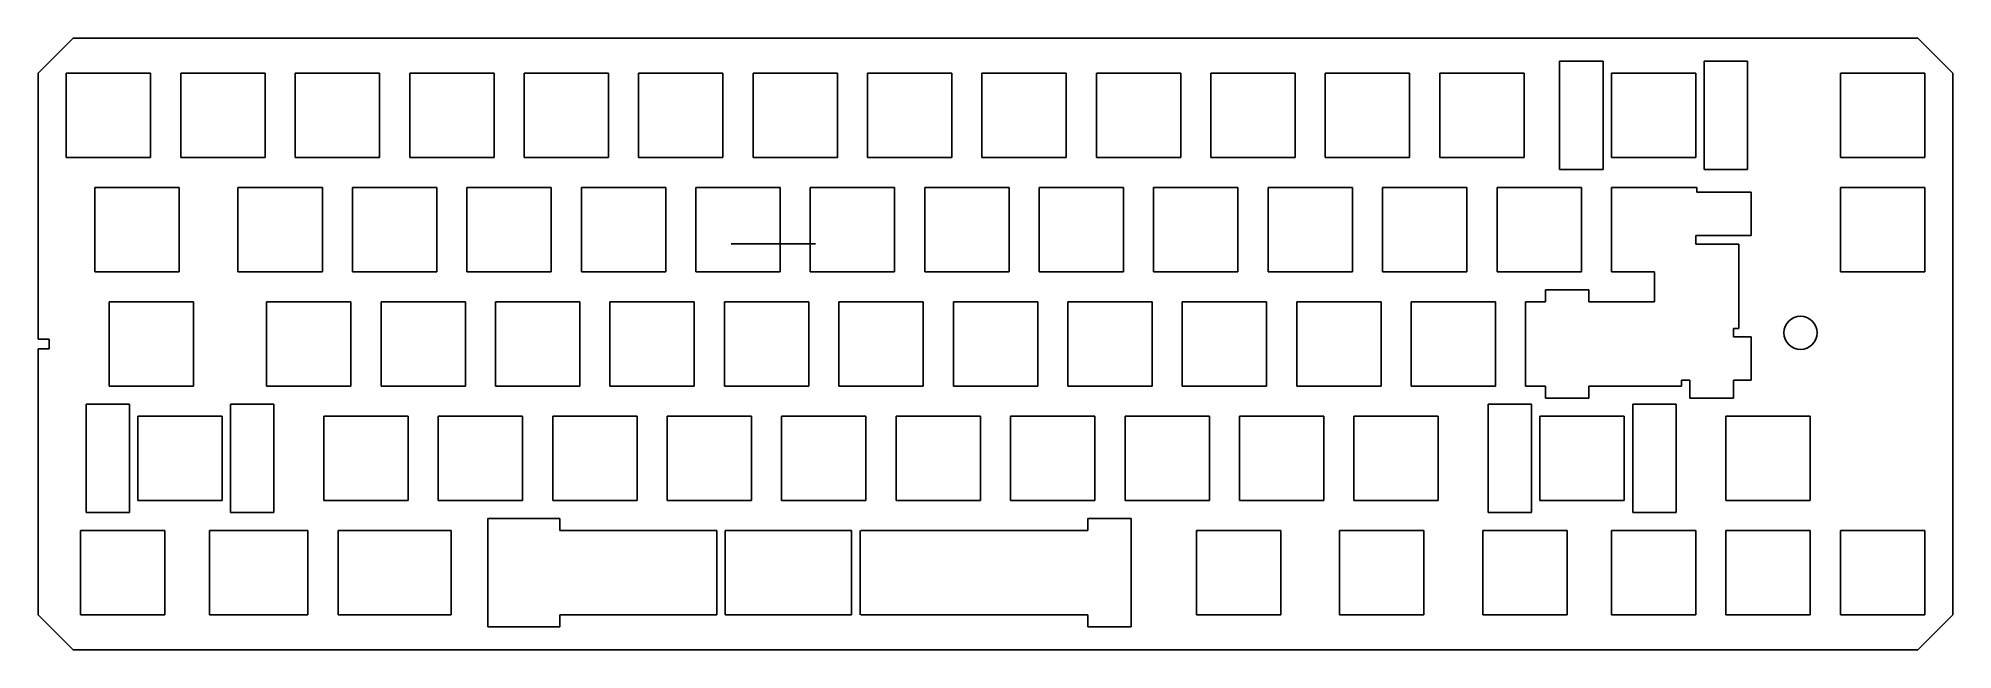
# Model space of a CAD drawing. Header units: millimetres. Extents: x -1 to 316, y -3 to 99.
import ezdxf

# ---------------------------------------------------------------- set-up
doc = ezdxf.new("R2010")
doc.units = ezdxf.units.MM

msp = doc.modelspace()

# ---------------------------------------------------------------- linework, layer by layer
at = {"color": 7, "linetype": 'Continuous'}
for p, q in [((4.42, 98.61), (-1.38, 92.81)), ((310.62, 98.61), (4.42, 98.61)), ((316.42, 92.81), (310.62, 98.61)), ((-1.38, 92.81), (-1.38, 48.61)), ((17.27, 92.81), (3.27, 92.81)), ((3.27, 92.81), (3.27, 78.81)), ((17.27, 78.81), (17.27, 92.81)), ((36.27, 92.81), (22.27, 92.81)), ((22.27, 92.81), (22.27, 78.81)), ((36.27, 78.81), (36.27, 92.81)), ((55.27, 92.81), (41.27, 92.81)), ((41.27, 92.81), (41.27, 78.81)), ((55.27, 78.81), (55.27, 92.81)), ((74.27, 92.81), (60.27, 92.81)), ((60.27, 92.81), (60.27, 78.81)), ((74.27, 78.81), (74.27, 92.81)), ((93.27, 92.81), (79.27, 92.81)), ((79.27, 92.81), (79.27, 78.81)), ((93.27, 78.81), (93.27, 92.81)), ((112.27, 92.81), (98.27, 92.81)), ((98.27, 92.81), (98.27, 78.81)), ((112.27, 78.81), (112.27, 92.81)), ((131.27, 92.81), (117.27, 92.81)), ((117.27, 92.81), (117.27, 78.81)), ((131.27, 78.81), (131.27, 92.81)), ((150.27, 92.81), (136.27, 92.81)), ((136.27, 92.81), (136.27, 78.81)), ((150.27, 78.81), (150.27, 92.81)), ((169.27, 92.81), (155.27, 92.81)), ((155.27, 92.81), (155.27, 78.81)), ((169.27, 78.81), (169.27, 92.81)), ((188.27, 92.81), (174.27, 92.81)), ((174.27, 92.81), (174.27, 78.81)), ((188.27, 78.81), (188.27, 92.81)), ((207.27, 92.81), (193.27, 92.81)), ((193.27, 92.81), (193.27, 78.81)), ((207.27, 78.81), (207.27, 92.81)), ((226.27, 92.81), (212.27, 92.81)), ((212.27, 92.81), (212.27, 78.81)), ((226.27, 78.81), (226.27, 92.81)), ((245.27, 92.81), (231.27, 92.81)), ((231.27, 92.81), (231.27, 78.81)), ((245.27, 78.81), (245.27, 92.81)), ((273.77, 92.81), (259.77, 92.81)), ((259.77, 92.81), (259.77, 88.11)), ((273.77, 88.11), (273.77, 92.81)), ((311.77, 92.81), (297.77, 92.81)), ((297.77, 92.81), (297.77, 78.81)), ((311.77, 78.81), (311.77, 92.81)), ((316.42, 2.81), (316.42, 92.81)), ((259.77, 83.51), (259.77, 78.81)), ((273.77, 78.81), (273.77, 83.51)), ((3.27, 78.81), (17.27, 78.81)), ((22.27, 78.81), (36.27, 78.81)), ((41.27, 78.81), (55.27, 78.81)), ((60.27, 78.81), (74.27, 78.81)), ((79.27, 78.81), (93.27, 78.81)), ((98.27, 78.81), (112.27, 78.81)), ((117.27, 78.81), (131.27, 78.81)), ((136.27, 78.81), (150.27, 78.81)), ((155.27, 78.81), (169.27, 78.81)), ((174.27, 78.81), (188.27, 78.81)), ((193.27, 78.81), (207.27, 78.81)), ((212.27, 78.81), (226.27, 78.81)), ((231.27, 78.81), (245.27, 78.81)), ((259.77, 78.81), (273.77, 78.81)), ((297.77, 78.81), (311.77, 78.81)), ((22.02, 73.81), (8.02, 73.81)), ((8.02, 73.81), (8.02, 59.81)), ((22.02, 59.81), (22.02, 73.81)), ((45.77, 73.81), (31.77, 73.81)), ((31.77, 73.81), (31.77, 59.81)), ((45.77, 59.81), (45.77, 73.81)), ((64.77, 73.81), (50.77, 73.81)), ((50.77, 73.81), (50.77, 59.81)), ((64.77, 59.81), (64.77, 73.81)), ((83.77, 73.81), (69.77, 73.81)), ((69.77, 73.81), (69.77, 59.81)), ((83.77, 59.81), (83.77, 73.81)), ((102.77, 73.81), (88.77, 73.81)), ((88.77, 73.81), (88.77, 59.81)), ((102.77, 59.81), (102.77, 73.81)), ((121.77, 73.81), (107.77, 73.81)), ((107.77, 73.81), (107.77, 59.81)), ((121.77, 59.81), (121.77, 73.81)), ((140.77, 73.81), (126.77, 73.81)), ((126.77, 73.81), (126.77, 59.81)), ((140.77, 59.81), (140.77, 73.81)), ((159.77, 73.81), (145.77, 73.81)), ((145.77, 73.81), (145.77, 59.81)), ((159.77, 59.81), (159.77, 73.81)), ((178.77, 73.81), (164.77, 73.81)), ((164.77, 73.81), (164.77, 59.81)), ((178.77, 59.81), (178.77, 73.81)), ((197.77, 73.81), (183.77, 73.81)), ((183.77, 73.81), (183.77, 59.81)), ((197.77, 59.81), (197.77, 73.81)), ((216.77, 73.81), (202.77, 73.81)), ((202.77, 73.81), (202.77, 59.81)), ((216.77, 59.81), (216.77, 73.81)), ((235.77, 73.81), (221.77, 73.81)), ((221.77, 73.81), (221.77, 59.81)), ((235.77, 59.81), (235.77, 73.81)), ((254.77, 73.81), (240.77, 73.81)), ((240.77, 73.81), (240.77, 59.81)), ((254.77, 59.81), (254.77, 73.81)), ((311.77, 73.81), (297.77, 73.81)), ((297.77, 73.81), (297.77, 59.81)), ((311.77, 59.81), (311.77, 73.81)), ((280.94, 64.41), (276.24, 64.41)), ((280.94, 50.41), (280.94, 64.41)), ((8.02, 59.81), (22.02, 59.81)), ((31.77, 59.81), (45.77, 59.81)), ((50.77, 59.81), (64.77, 59.81)), ((69.77, 59.81), (83.77, 59.81)), ((88.77, 59.81), (102.77, 59.81)), ((107.77, 59.81), (121.77, 59.81)), ((126.77, 59.81), (140.77, 59.81)), ((145.77, 59.81), (159.77, 59.81)), ((164.77, 59.81), (178.77, 59.81)), ((183.77, 59.81), (197.77, 59.81)), ((202.77, 59.81), (216.77, 59.81)), ((221.77, 59.81), (235.77, 59.81)), ((240.77, 59.81), (254.77, 59.81)), ((297.77, 59.81), (311.77, 59.81)), ((24.39, 54.81), (10.39, 54.81)), ((10.39, 54.81), (10.39, 40.81)), ((24.39, 40.81), (24.39, 54.81)), ((50.52, 54.81), (36.52, 54.81)), ((36.52, 54.81), (36.52, 40.81)), ((50.52, 40.81), (50.52, 54.81)), ((69.52, 54.81), (55.52, 54.81)), ((55.52, 54.81), (55.52, 40.81)), ((69.52, 40.81), (69.52, 54.81)), ((88.52, 54.81), (74.52, 54.81)), ((74.52, 54.81), (74.52, 40.81)), ((88.52, 40.81), (88.52, 54.81)), ((107.52, 54.81), (93.52, 54.81)), ((93.52, 54.81), (93.52, 40.81)), ((107.52, 40.81), (107.52, 54.81)), ((126.52, 54.81), (112.52, 54.81)), ((112.52, 54.81), (112.52, 40.81)), ((126.52, 40.81), (126.52, 54.81)), ((145.52, 54.81), (131.52, 54.81)), ((131.52, 54.81), (131.52, 40.81)), ((145.52, 40.81), (145.52, 54.81)), ((164.52, 54.81), (150.52, 54.81)), ((150.52, 54.81), (150.52, 40.81)), ((164.52, 40.81), (164.52, 54.81)), ((183.52, 54.81), (169.52, 54.81)), ((169.52, 54.81), (169.52, 40.81)), ((183.52, 40.81), (183.52, 54.81)), ((202.52, 54.81), (188.52, 54.81)), ((188.52, 54.81), (188.52, 40.81)), ((202.52, 40.81), (202.52, 54.81)), ((221.52, 54.81), (207.52, 54.81)), ((207.52, 54.81), (207.52, 40.81)), ((221.52, 40.81), (221.52, 54.81)), ((240.52, 54.81), (226.52, 54.81)), ((226.52, 54.81), (226.52, 40.81)), ((240.52, 40.81), (240.52, 54.81)), ((-1.38, 48.61), (0.42, 48.61)), ((0.42, 48.61), (0.42, 47.01)), ((-1.38, 47.01), (-1.38, 2.81)), ((0.42, 47.01), (-1.38, 47.01)), ((10.39, 40.81), (24.39, 40.81)), ((36.52, 40.81), (50.52, 40.81)), ((55.52, 40.81), (69.52, 40.81)), ((74.52, 40.81), (88.52, 40.81)), ((93.52, 40.81), (107.52, 40.81)), ((112.52, 40.81), (126.52, 40.81)), ((131.52, 40.81), (145.52, 40.81)), ((150.52, 40.81), (164.52, 40.81)), ((169.52, 40.81), (183.52, 40.81)), ((188.52, 40.81), (202.52, 40.81)), ((207.52, 40.81), (221.52, 40.81)), ((226.52, 40.81), (240.52, 40.81)), ((29.14, 35.81), (15.14, 35.81)), ((15.14, 35.81), (15.14, 31.11)), ((29.14, 31.11), (29.14, 35.81)), ((60.02, 35.81), (46.02, 35.81)), ((46.02, 35.81), (46.02, 21.81)), ((60.02, 21.81), (60.02, 35.81)), ((79.02, 35.81), (65.02, 35.81)), ((65.02, 35.81), (65.02, 21.81)), ((79.02, 21.81), (79.02, 35.81)), ((98.02, 35.81), (84.02, 35.81)), ((84.02, 35.81), (84.02, 21.81)), ((98.02, 21.81), (98.02, 35.81)), ((117.02, 35.81), (103.02, 35.81)), ((103.02, 35.81), (103.02, 21.81)), ((117.02, 21.81), (117.02, 35.81)), ((136.02, 35.81), (122.02, 35.81)), ((122.02, 35.81), (122.02, 21.81)), ((136.02, 21.81), (136.02, 35.81)), ((155.02, 35.81), (141.02, 35.81)), ((141.02, 35.81), (141.02, 21.81)), ((155.02, 21.81), (155.02, 35.81)), ((174.02, 35.81), (160.02, 35.81)), ((160.02, 35.81), (160.02, 21.81)), ((174.02, 21.81), (174.02, 35.81)), ((193.02, 35.81), (179.02, 35.81)), ((179.02, 35.81), (179.02, 21.81)), ((193.02, 21.81), (193.02, 35.81)), ((212.02, 35.81), (198.02, 35.81)), ((198.02, 35.81), (198.02, 21.81)), ((212.02, 21.81), (212.02, 35.81)), ((231.02, 35.81), (217.02, 35.81)), ((217.02, 35.81), (217.02, 21.81)), ((231.02, 21.81), (231.02, 35.81)), ((261.89, 35.81), (247.89, 35.81)), ((247.89, 35.81), (247.89, 31.11)), ((261.89, 31.11), (261.89, 35.81)), ((292.77, 35.81), (278.77, 35.81)), ((278.77, 35.81), (278.77, 21.81)), ((292.77, 21.81), (292.77, 35.81)), ((15.14, 26.51), (15.14, 21.81)), ((29.14, 21.81), (29.14, 26.51)), ((247.89, 26.51), (247.89, 21.81)), ((261.89, 21.81), (261.89, 26.51)), ((15.14, 21.81), (29.14, 21.81)), ((46.02, 21.81), (60.02, 21.81)), ((65.02, 21.81), (79.02, 21.81)), ((84.02, 21.81), (98.02, 21.81)), ((103.02, 21.81), (117.02, 21.81)), ((122.02, 21.81), (136.02, 21.81)), ((141.02, 21.81), (155.02, 21.81)), ((160.02, 21.81), (174.02, 21.81)), ((179.02, 21.81), (193.02, 21.81)), ((198.02, 21.81), (212.02, 21.81)), ((217.02, 21.81), (231.02, 21.81)), ((247.89, 21.81), (261.89, 21.81)), ((278.77, 21.81), (292.77, 21.81)), ((19.64, 16.81), (5.64, 16.81)), ((5.64, 16.81), (5.64, 2.81)), ((19.64, 2.81), (19.64, 16.81)), ((204.89, 16.81), (190.89, 16.81)), ((190.89, 16.81), (190.89, 2.81)), ((204.89, 2.81), (204.89, 16.81)), ((228.64, 16.81), (214.64, 16.81)), ((214.64, 16.81), (214.64, 2.81)), ((228.64, 2.81), (228.64, 16.81)), ((252.39, 16.81), (238.39, 16.81)), ((238.39, 16.81), (238.39, 2.81)), ((252.39, 2.81), (252.39, 16.81)), ((273.77, 16.81), (259.77, 16.81)), ((259.77, 16.81), (259.77, 2.81)), ((273.77, 2.81), (273.77, 16.81)), ((292.77, 16.81), (278.77, 16.81)), ((278.77, 16.81), (278.77, 2.81)), ((292.77, 2.81), (292.77, 16.81)), ((311.77, 16.81), (297.77, 16.81)), ((297.77, 16.81), (297.77, 2.81)), ((311.77, 2.81), (311.77, 16.81)), ((-1.38, 2.81), (4.42, -2.99)), ((5.64, 2.81), (19.64, 2.81)), ((190.89, 2.81), (204.89, 2.81)), ((214.64, 2.81), (228.64, 2.81)), ((238.39, 2.81), (252.39, 2.81)), ((259.77, 2.81), (273.77, 2.81)), ((278.77, 2.81), (292.77, 2.81)), ((297.77, 2.81), (311.77, 2.81)), ((310.62, -2.99), (316.42, 2.81)), ((4.42, -2.99), (310.62, -2.99))]:
    msp.add_line(p, q, dxfattribs=at)
for p, q in [((251.17, 76.81), (251.17, 94.81)), ((251.17, 94.81), (258.37, 94.81)), ((258.37, 94.81), (258.37, 76.81)), ((275.17, 94.81), (275.17, 76.81)), ((282.37, 94.81), (275.17, 94.81)), ((282.37, 76.81), (282.37, 94.81)), ((259.77, 81.16), (259.77, 90.05)), ((273.77, 81.43), (273.77, 89.18)), ((258.37, 76.81), (251.17, 76.81)), ((275.17, 76.81), (282.37, 76.81)), ((282.94, 65.81), (282.94, 73.01)), ((282.94, 49.01), (282.94, 41.81)), ((6.54, 19.81), (6.54, 37.81)), ((6.54, 37.81), (13.74, 37.81)), ((13.74, 37.81), (13.74, 19.81)), ((30.54, 37.81), (30.54, 19.81)), ((37.74, 37.81), (30.54, 37.81)), ((37.74, 19.81), (37.74, 37.81)), ((239.29, 19.81), (239.29, 37.81)), ((239.29, 37.81), (246.49, 37.81)), ((246.49, 37.81), (246.49, 19.81)), ((263.29, 37.81), (263.29, 19.81)), ((270.49, 37.81), (263.29, 37.81)), ((270.49, 19.81), (270.49, 37.81)), ((15.14, 25.29), (15.14, 33.91)), ((29.14, 25.29), (29.14, 33.05)), ((247.89, 33.46), (247.89, 25.13)), ((261.89, 25.32), (261.89, 34.13)), ((13.74, 19.81), (6.54, 19.81)), ((30.54, 19.81), (37.74, 19.81)), ((79.02, 21.81), (77.86, 21.81)), ((84.02, 21.81), (85.18, 21.81)), ((246.49, 19.81), (239.29, 19.81)), ((263.29, 19.81), (270.49, 19.81)), ((79.1, 18.81), (85.18, 18.81)), ((85.18, 18.81), (85.18, 16.81)), ((128.02, 16.81), (114.02, 16.81)), ((135.14, 16.81), (172.85, 16.81)), ((172.85, 16.81), (147.02, 16.81)), ((149.58, 16.81), (147.02, 16.81)), ((180.05, 18.81), (172.85, 18.81)), ((172.85, 18.81), (172.85, 16.81)), ((180.05, 18.81), (180.05, 0.81)), ((80.43, 0.81), (85.18, 0.81)), ((85.18, 2.81), (85.18, 0.81)), ((114.02, 2.81), (128.02, 2.81)), ((131.52, 2.81), (131.52, 2.81)), ((135.14, 2.81), (172.85, 2.81)), ((172.85, 2.81), (147.02, 2.81)), ((172.85, 0.81), (172.85, 2.81)), ((180.05, 0.81), (172.85, 0.81))]:
    msp.add_line(p, q)
at = {"color": 7}
for p, q in [((259.77, 73.81), (259.77, 59.81)), ((273.77, 73.81), (259.77, 73.81)), ((259.77, 59.81), (259.77, 73.81)), ((259.77, 73.81), (273.77, 73.81)), ((273.94, 73.81), (259.77, 73.81)), ((273.94, 73.01), (273.94, 73.81)), ((273.94, 73.01), (282.94, 73.01)), ((282.94, 73.01), (282.94, 65.81)), ((113.64, 64.45), (127.64, 64.45)), ((282.94, 65.81), (273.77, 65.81)), ((273.77, 65.81), (273.77, 64.41)), ((273.77, 64.41), (280.94, 64.41)), ((280.94, 64.41), (280.94, 50.41)), ((266.94, 59.81), (259.77, 59.81)), ((266.94, 54.81), (266.94, 59.81)), ((245.5, 40.81), (245.5, 54.81)), ((245.52, 54.81), (248.8, 54.81)), ((248.8, 56.81), (256, 56.81)), ((248.8, 54.81), (248.8, 56.81)), ((248.8, 56.81), (256, 56.81)), ((256, 56.81), (256, 54.81)), ((257.4, 54.81), (256, 54.81)), ((256, 54.81), (266.94, 54.81)), ((280.94, 50.41), (280, 50.41)), ((280, 50.41), (280, 49.01)), ((280, 49.01), (282.94, 49.01)), ((282.94, 49.01), (282.94, 41.81)), ((272.8, 41.81), (271.4, 41.81)), ((271.4, 41.81), (271.4, 40.81)), ((272.8, 38.81), (272.8, 41.81)), ((282.94, 41.81), (280, 41.81)), ((280, 41.81), (280, 38.81)), ((248.8, 40.81), (245.5, 40.81)), ((248.8, 38.81), (248.8, 40.81)), ((256, 38.81), (248.8, 38.81)), ((256, 38.81), (248.8, 38.81)), ((271.4, 40.81), (256, 40.81)), ((256, 40.81), (256, 38.81)), ((257.4, 40.81), (271.4, 40.81)), ((272.8, 38.81), (280, 38.81)), ((280, 38.81), (272.8, 38.81)), ((27.02, 16.81), (27.02, 2.81)), ((41.02, 16.81), (27.02, 16.81)), ((43.39, 16.81), (29.39, 16.81)), ((43.39, 2.81), (43.39, 16.81)), ((48.4, 16.81), (48.4, 2.81)), ((62.4, 16.81), (48.4, 16.81)), ((67.14, 16.81), (53.14, 16.81)), ((67.14, 2.81), (67.14, 16.81)), ((85.18, 18.81), (73.24, 18.81)), ((73.24, 18.81), (73.24, 0.81)), ((85.18, 18.81), (77.98, 18.81)), ((111.24, 16.81), (85.18, 16.81)), ((111.24, 16.81), (111.24, 2.81)), ((119.64, 16.81), (112.64, 16.81)), ((112.64, 16.81), (112.64, 2.81)), ((126.64, 16.81), (112.64, 16.81)), ((119.64, 16.81), (133.64, 16.81)), ((133.64, 16.81), (133.64, 2.81)), ((135.04, 16.81), (135.04, 2.81)), ((111.24, 2.81), (111.24, 3.59)), ((27.02, 2.81), (41.02, 2.81)), ((29.39, 2.81), (43.39, 2.81)), ((48.4, 2.81), (62.4, 2.81)), ((53.14, 2.81), (67.14, 2.81)), ((85.18, 0.81), (73.24, 0.81)), ((80.43, 0.81), (77.98, 0.81)), ((85.18, 2.81), (111.24, 2.81)), ((112.64, 2.81), (126.64, 2.81)), ((133.64, 2.81), (119.64, 2.81))]:
    msp.add_line(p, q, dxfattribs=at)
at = {"color": 7, "linetype": 'Continuous'}
msp.add_circle((291.15, 49.67), 2.75, dxfattribs=at)

doc.saveas('drawing.dxf')
